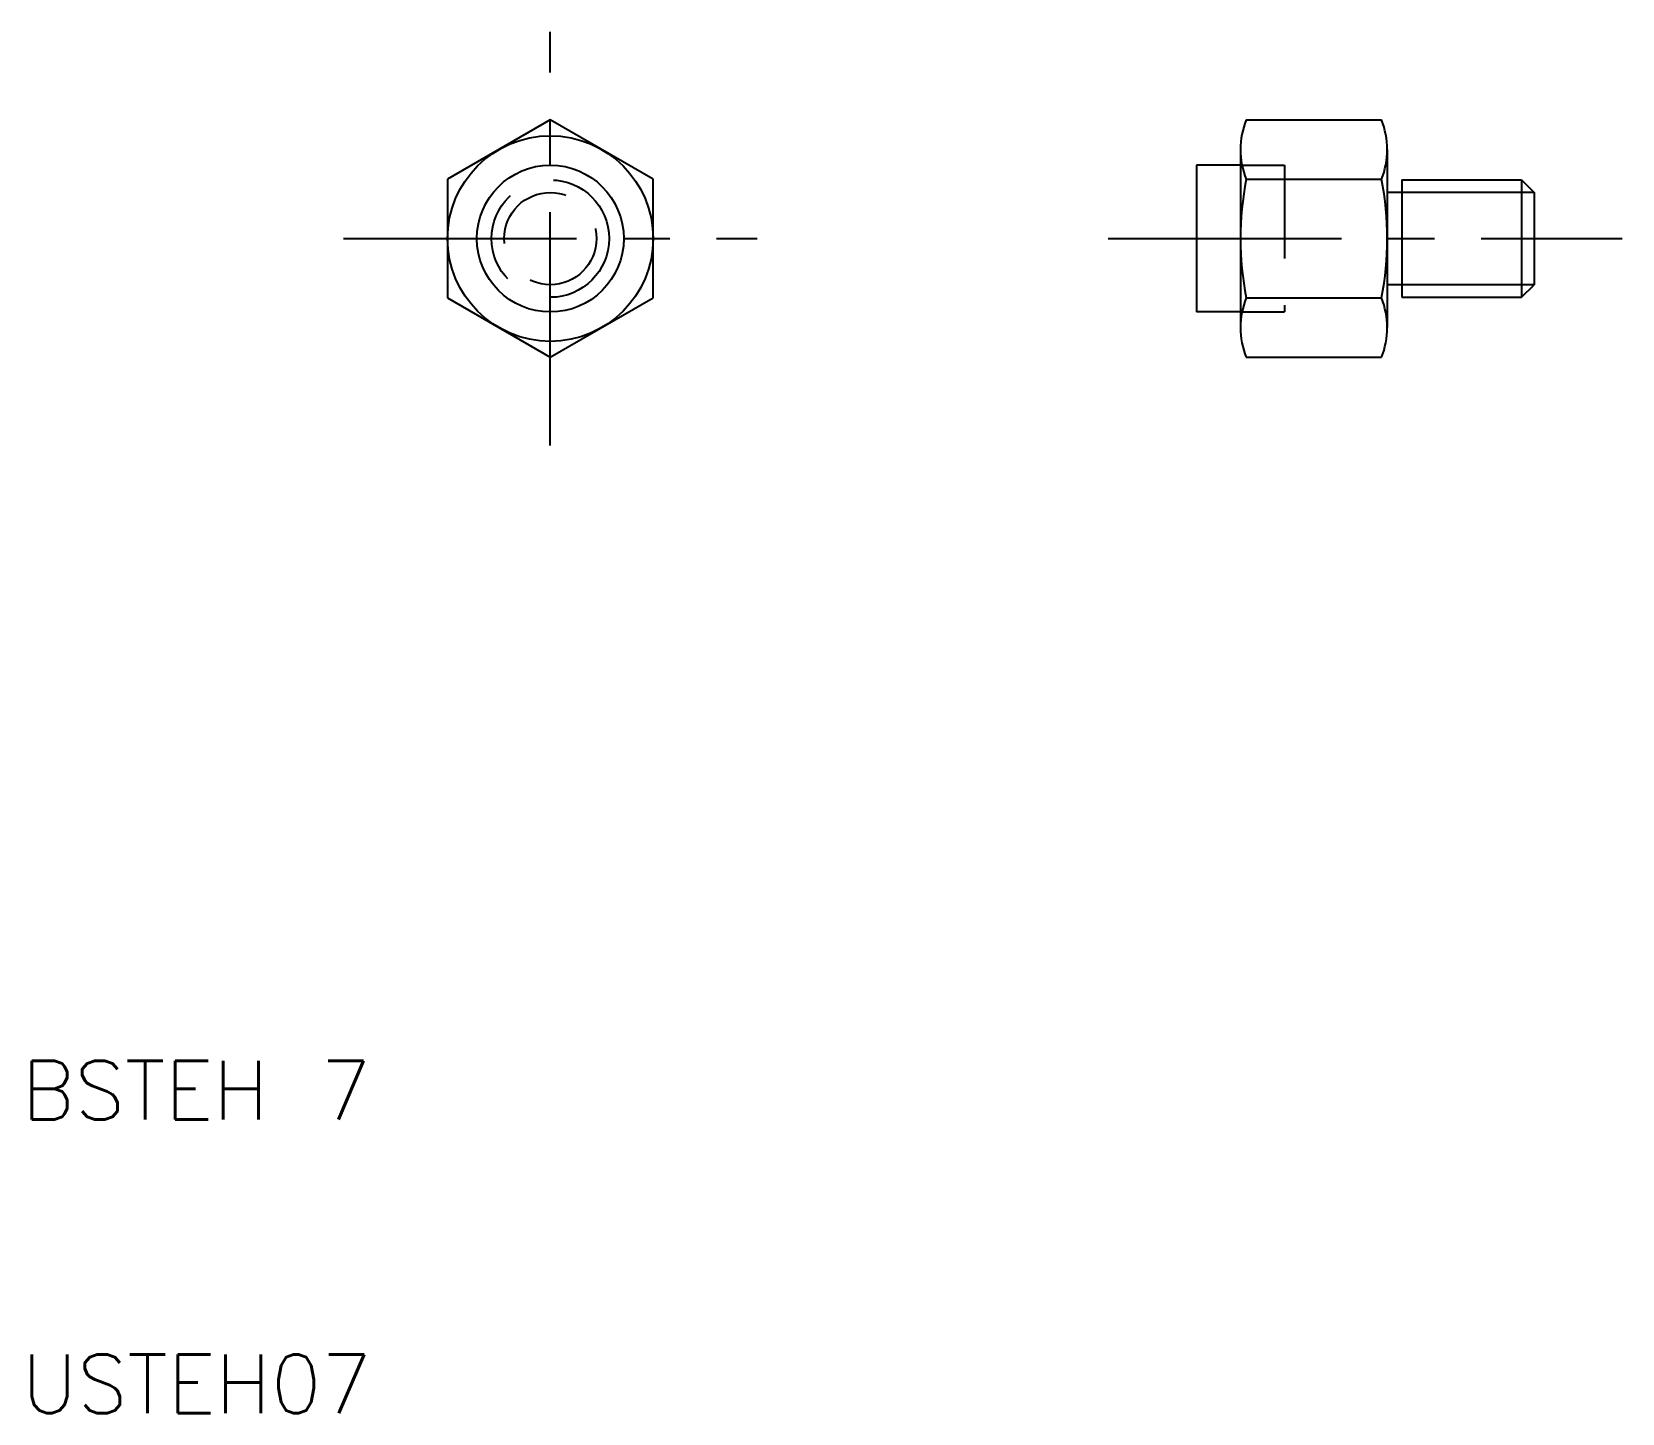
# Model space of a CAD drawing. Extents: x 10.3 to 64.5, y 10 to 57.
import ezdxf

# ---------------------------------------------------------------- set-up
doc = ezdxf.new("R2010")
doc.units = 0
doc.header["$LTSCALE"] = 0.25
doc.linetypes.add('CENTER', pattern=[50.8, 31.75, -6.35, 6.35, -6.35])
doc.linetypes.add('DASHED', pattern=[19.05, 12.7, -6.35])
doc.layers.get('0').update_dxf_attribs({"linetype": 'CONTINUOUS'})
doc.layers.add('CENTER', color=1, linetype='CENTER')
doc.styles.get("Standard").update_dxf_attribs({"font": 'txt.shx', "bigfont": 'extfont.shx'})

msp = doc.modelspace()

# ---------------------------------------------------------------- linework, layer by layer
for p, q in [((28, 54.041), (24.5, 52.021)), ((31.5, 52.021), (28, 54.041)), ((51.696, 54.041), (56.304, 54.041)), ((51.5, 53.031), (51.5, 52.5)), ((56.5, 53.031), (56.5, 51.571)), ((24.5, 52.021), (24.5, 47.979)), ((31.5, 47.979), (31.5, 52.021)), ((50, 52.5), (50, 47.5)), ((51.5, 52.5), (50, 52.5)), ((51.5, 52.5), (51.5, 47.5)), ((51.696, 52.021), (56.304, 52.021)), ((57, 52), (61.071, 52)), ((57, 52), (57, 51.571)), ((61.071, 52), (61.071, 48)), ((61.071, 52), (61.5, 51.571)), ((56.5, 51.571), (56.5, 48.429)), ((57, 51.571), (56.5, 51.571)), ((57, 51.571), (57, 48.429)), ((61.5, 51.571), (61.5, 48.429)), ((57, 48.429), (56.5, 48.429)), ((56.5, 48.429), (56.5, 46.969)), ((57, 48.429), (57, 48)), ((61.071, 48), (61.5, 48.429)), ((24.5, 47.979), (28, 45.959)), ((28, 45.959), (31.5, 47.979)), ((51.696, 47.979), (56.304, 47.979)), ((57, 48), (61.071, 48)), ((51.5, 47.5), (50, 47.5)), ((51.5, 47.5), (51.5, 46.969)), ((51.696, 45.959), (56.304, 45.959))]:
    msp.add_line(p, q)
at = {"color": 3, "linetype": 'DASHED'}
for p, q in [((51.5, 52.5), (53, 52.5)), ((53, 52.5), (53, 47.5)), ((51.5, 47.5), (53, 47.5))]:
    msp.add_line(p, q, dxfattribs=at)
at = {"color": 3}
for p, q in [((61.5, 51.571), (57, 51.571)), ((61.5, 48.429), (57, 48.429))]:
    msp.add_line(p, q, dxfattribs=at)
for radius in [3.5, 2.5]:
    msp.add_circle((28, 50), radius)
at = {"color": 3, "linetype": 'DASHED'}
for radius in [2, 1.571]:
    msp.add_circle((28, 50), radius, dxfattribs=at)
for centre, radius, start, end in [((54.199, 53.031), 2.699, 158.0126, 180), ((53.801, 53.031), 2.699, 0, 21.9874), ((54.199, 53.031), 2.699, 180, 201.9874), ((53.801, 53.031), 2.699, 338.0126, 0), ((62, 50), 10.5, 168.9042, 191.0958), ((46, 50), 10.5, 348.9042, 11.0958), ((54.199, 46.969), 2.699, 158.0126, 180), ((53.801, 46.969), 2.699, 0, 21.9874), ((54.199, 46.969), 2.699, 180, 201.9874), ((53.801, 46.969), 2.699, 338.0126, 0)]:
    msp.add_arc(centre, radius, start, end)
at = {"layer": 'CENTER', "color": 1, "linetype": 'CENTER'}
for p, q in [((28, 42.959), (28, 57.041)), ((20.959, 50), (35.041, 50)), ((47, 50), (64.5, 50))]:
    msp.add_line(p, q, dxfattribs=at)

# ---------------------------------------------------------------- texts
for s, p in [('BSTEH 7', (10, 20)), ('USTEH07', (10, 10))]:
    msp.add_text(s, height=2).set_placement(p)

doc.saveas('drawing.dxf')
